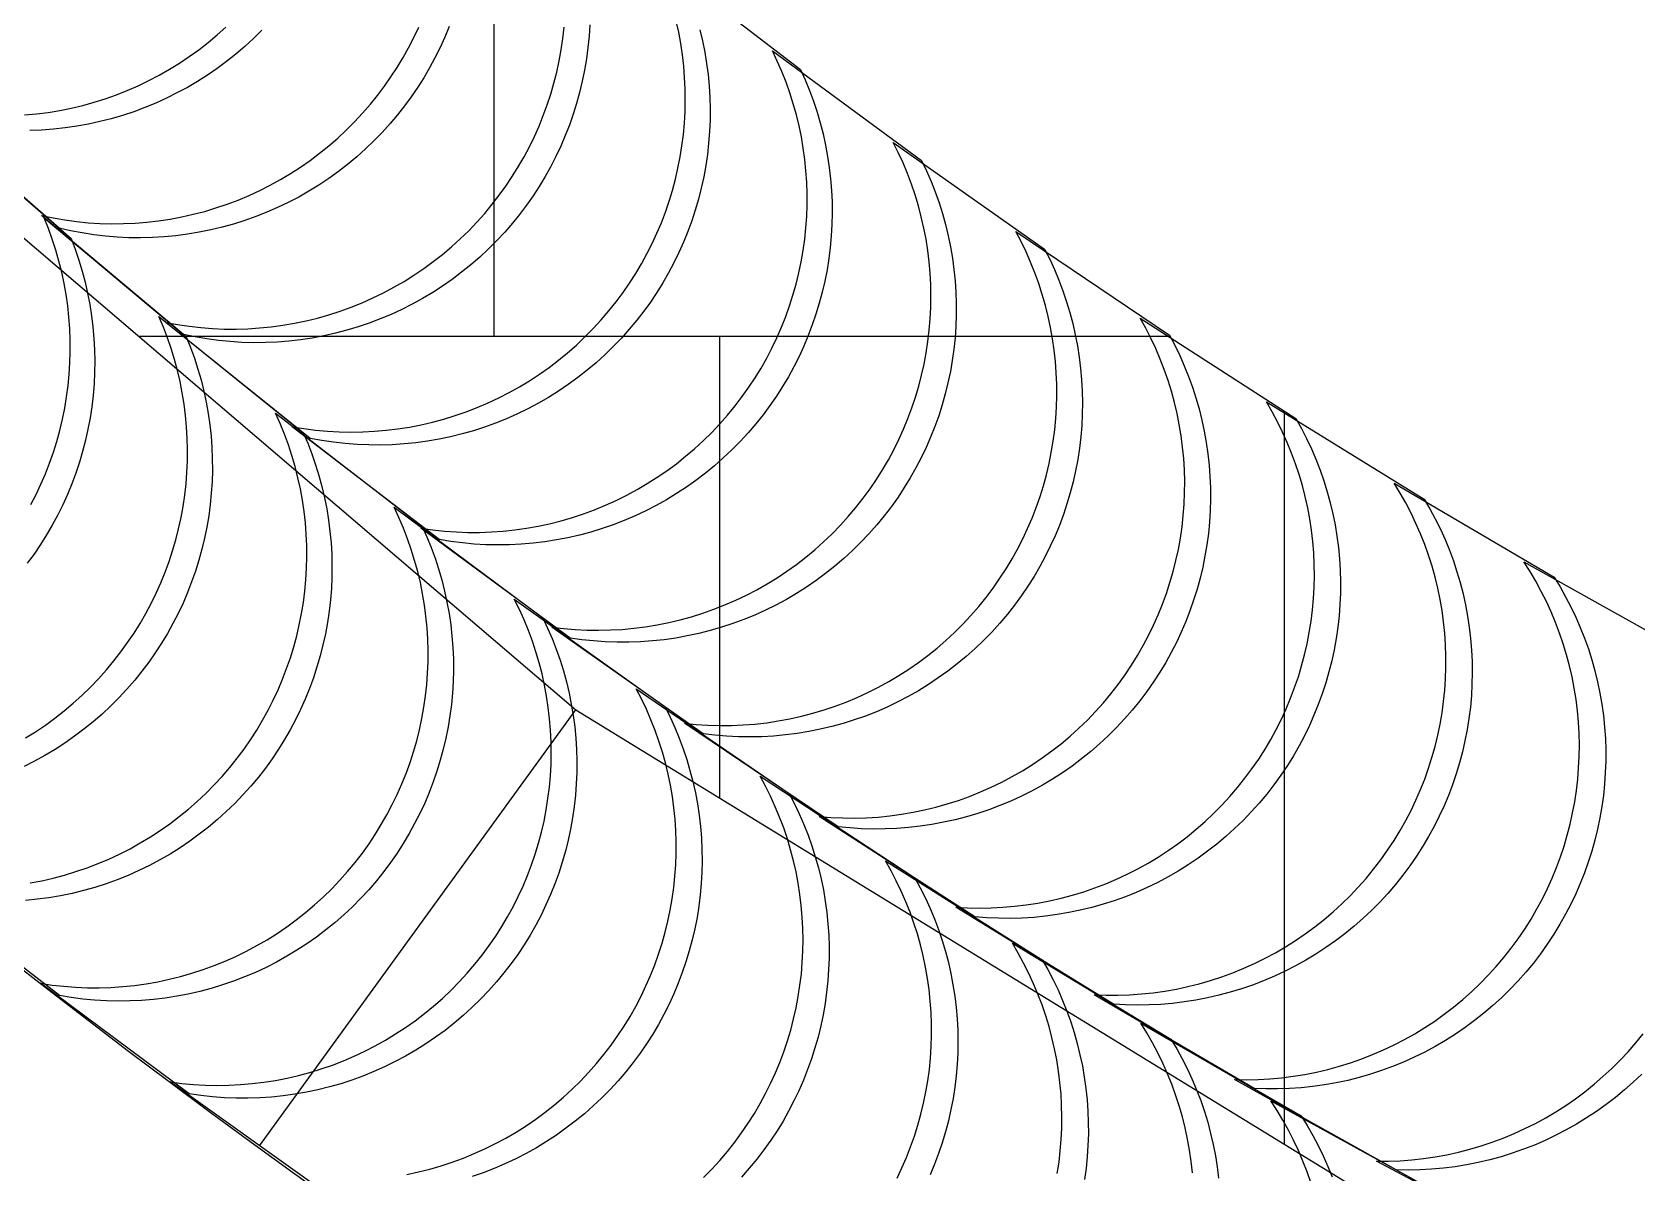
# Model space of a CAD drawing. Header units: metres. Extents: x -22.9 to 22.9, y -22.9 to 22.9.
# Drawn here: x -14.048 to -9.716, y -18.564 to -15.486 of the extents above; entities that cross this region are included whole.
import ezdxf

# ---------------------------------------------------------------- set-up
doc = ezdxf.new("R2010")
doc.units = ezdxf.units.M
for name, color, linetype in [('OBSERVED_CIRCULAR_SCAN', 3, 'Continuous'), ('SCAN_FOOTPRINTS', 5, 'Continuous'), ('TANK_BOUNDARY', 7, 'Continuous')]:
    doc.layers.add(name, color=color, linetype=linetype)

msp = doc.modelspace()

# ---------------------------------------------------------------- linework, layer by layer
at = {"layer": 'OBSERVED_CIRCULAR_SCAN'}
for p, q in [((-12.8016, -14.9159), (-12.8016, -16.3068)), ((-15.1335, -15.1335), (-12.5798, -17.3146)), ((-10.9761, -16.3068), (-13.7597, -16.3068)), ((-12.192, -16.3068), (-12.192, -17.5522)), ((-10.668, -16.5076), (-10.668, -18.4861)), ((-13.4341, -18.4905), (-12.5798, -17.3146)), ((-12.5798, -17.3146), (-9.7163, -19.0693))]:
    msp.add_line(p, q, dxfattribs=at)
at = {"layer": 'SCAN_FOOTPRINTS'}
for points in [[(-12.37, -15.2817), (-11.9736, -15.5865), (-11.9736, -15.5865), (-11.961, -15.6146), (-11.9494, -15.6431), (-11.9387, -15.6719), (-11.929, -15.7012), (-11.9203, -15.7307), (-11.9127, -15.7605), (-11.906, -15.7906), (-11.9004, -15.8209), (-11.8959, -15.8513), (-11.8923, -15.8819), (-11.8899, -15.9126), (-11.8885, -15.9434), (-11.8881, -15.9742), (-11.8888, -16.005), (-11.8905, -16.0357), (-11.8933, -16.0664), (-11.8972, -16.0969), (-11.902, -16.1273), (-11.908, -16.1575), (-11.9149, -16.1875), (-11.9229, -16.2173), (-11.9319, -16.2467), (-11.9419, -16.2759), (-11.9528, -16.3046), (-11.9648, -16.333), (-11.9777, -16.361), (-11.9916, -16.3885), (-12.0064, -16.4155), (-12.0221, -16.4419), (-12.0387, -16.4679), (-12.0562, -16.4932), (-12.0745, -16.5179), (-12.0944, -16.5428), (-12.115, -16.5669), (-12.1366, -16.5903), (-12.1589, -16.613), (-12.182, -16.6348), (-12.2059, -16.6558), (-12.2305, -16.6759), (-12.2558, -16.6951), (-12.2817, -16.7135), (-12.3083, -16.7309), (-12.3355, -16.7474), (-12.3633, -16.7629), (-12.3915, -16.7774), (-12.4203, -16.7909), (-12.4496, -16.8033), (-12.4792, -16.8148), (-12.5093, -16.8252), (-12.5396, -16.8345), (-12.5703, -16.8427), (-12.6013, -16.8499), (-12.6325, -16.8559), (-12.6639, -16.8608), (-12.6955, -16.8647), (-12.7272, -16.8674), (-12.7589, -16.869), (-12.7907, -16.8694), (-12.8225, -16.8688), (-12.8542, -16.867), (-12.8859, -16.8641), (-12.9174, -16.8601), (-12.9488, -16.855), (-13.3452, -16.5503), (-13.3452, -16.5503), (-13.3138, -16.5554), (-13.2823, -16.5594), (-13.2506, -16.5623), (-13.2189, -16.5641), (-13.1871, -16.5647), (-13.1553, -16.5642), (-13.1236, -16.5627), (-13.0919, -16.5599), (-13.0603, -16.5561), (-13.0289, -16.5512), (-12.9977, -16.5451), (-12.9668, -16.538), (-12.9361, -16.5298), (-12.9057, -16.5204), (-12.8756, -16.5101), (-12.846, -16.4986), (-12.8167, -16.4862), (-12.788, -16.4727), (-12.7597, -16.4581), (-12.7319, -16.4426), (-12.7047, -16.4262), (-12.6781, -16.4088), (-12.6522, -16.3904), (-12.6269, -16.3712), (-12.6023, -16.351), (-12.5784, -16.3301), (-12.5553, -16.3082), (-12.533, -16.2856), (-12.5114, -16.2622), (-12.4908, -16.2381), (-12.471, -16.2132), (-12.4526, -16.1885), (-12.4351, -16.1632), (-12.4185, -16.1372), (-12.4028, -16.1107), (-12.388, -16.0837), (-12.3741, -16.0562), (-12.3612, -16.0283), (-12.3492, -15.9999), (-12.3383, -15.9711), (-12.3283, -15.942), (-12.3193, -15.9126), (-12.3113, -15.8828), (-12.3044, -15.8528), (-12.2985, -15.8226), (-12.2936, -15.7922), (-12.2897, -15.7617), (-12.2869, -15.731), (-12.2852, -15.7002), (-12.2845, -15.6695), (-12.2849, -15.6387), (-12.2863, -15.6079), (-12.2888, -15.5772), (-12.2923, -15.5466), (-12.2968, -15.5162), (-12.3024, -15.4859), (-12.3091, -15.4558)], [(-12.922, -15.4709), (-12.9338, -15.4993), (-12.9466, -15.5273), (-12.9603, -15.5549), (-12.9749, -15.582), (-12.9905, -15.6086), (-13.0069, -15.6346), (-13.0243, -15.66), (-13.0425, -15.6849), (-13.0615, -15.7091), (-13.0813, -15.7326), (-13.1027, -15.7562), (-13.1248, -15.779), (-13.1477, -15.801), (-13.1714, -15.8222), (-13.1959, -15.8425), (-13.221, -15.862), (-13.2468, -15.8805), (-13.2733, -15.8982), (-13.3003, -15.9149), (-13.3279, -15.9306), (-13.3561, -15.9453), (-13.3848, -15.9591), (-13.4139, -15.9718), (-13.4435, -15.9835), (-13.4734, -15.9941), (-13.5037, -16.0036), (-13.5344, -16.0121), (-13.5653, -16.0195), (-13.5964, -16.0258), (-13.6278, -16.031), (-13.6593, -16.0351), (-13.691, -16.0381), (-13.7227, -16.0399), (-13.7545, -16.0407), (-13.7863, -16.0403), (-13.818, -16.0388), (-13.8497, -16.0361), (-13.8812, -16.0324), (-13.9127, -16.0275), (-13.9439, -16.0216), (-13.9749, -16.0145), (-14.3515, -15.6856)], [(-14.0676, -15.7092), (-14.036, -15.7063), (-14.0044, -15.7022), (-13.9731, -15.697), (-13.9419, -15.6907), (-13.911, -15.6833), (-13.8804, -15.6748), (-13.8501, -15.6652), (-13.8201, -15.6546), (-13.7905, -15.6429), (-13.7614, -15.6302), (-13.7327, -15.6165), (-13.7046, -15.6017), (-13.677, -15.586), (-13.6499, -15.5693), (-13.6235, -15.5517), (-13.5976, -15.5331), (-13.5725, -15.5137), (-13.5481, -15.4933), (-13.5244, -15.4722)], [(-13.4276, -15.4802), (-13.4502, -15.5025), (-13.4736, -15.5241), (-13.4978, -15.5448), (-13.5226, -15.5646), (-13.5481, -15.5835), (-13.5743, -15.6015), (-13.6011, -15.6186), (-13.6285, -15.6347), (-13.6565, -15.6499), (-13.6849, -15.664), (-13.7139, -15.6772), (-13.7433, -15.6893), (-13.7731, -15.7003), (-13.8032, -15.7103), (-13.8338, -15.7193), (-13.8646, -15.7271), (-13.8956, -15.7339), (-13.9269, -15.7395), (-13.9584, -15.7441), (-13.99, -15.7475), (-14.0217, -15.7498), (-14.0534, -15.751)], [(-12.5423, -15.4658), (-12.5443, -15.4966), (-12.5473, -15.5272), (-12.5514, -15.5577), (-12.5565, -15.5881), (-12.5626, -15.6183), (-12.5698, -15.6482), (-12.578, -15.6779), (-12.5872, -15.7073), (-12.5974, -15.7363), (-12.6086, -15.765), (-12.6207, -15.7933), (-12.6339, -15.8212), (-12.6479, -15.8486), (-12.6629, -15.8754), (-12.6788, -15.9018), (-12.6956, -15.9276), (-12.7133, -15.9528), (-12.7319, -15.9774), (-12.7512, -16.0014), (-12.772, -16.0254), (-12.7937, -16.0486), (-12.8162, -16.0711), (-12.8394, -16.0928), (-12.8634, -16.1136), (-12.8882, -16.1336), (-12.9136, -16.1527), (-12.9397, -16.1709), (-12.9664, -16.1881), (-12.9936, -16.2044), (-13.0215, -16.2197), (-13.0499, -16.2341), (-13.0787, -16.2474), (-13.108, -16.2597), (-13.1378, -16.2709), (-13.1679, -16.2811), (-13.1983, -16.2902), (-13.2291, -16.2983), (-13.2601, -16.3052), (-13.2913, -16.3111), (-13.3228, -16.3158), (-13.3543, -16.3194), (-13.386, -16.322), (-13.4178, -16.3233), (-13.4496, -16.3236), (-13.4814, -16.3228), (-13.5131, -16.3208), (-13.5447, -16.3177), (-13.5762, -16.3135), (-13.6076, -16.3082), (-13.6387, -16.3017), (-14.0221, -15.9808), (-14.0221, -15.9808), (-13.9909, -15.9872), (-13.9596, -15.9925), (-13.9281, -15.9967), (-13.8965, -15.9998), (-13.8647, -16.0018), (-13.833, -16.0027), (-13.8012, -16.0024), (-13.7694, -16.001), (-13.7377, -15.9985), (-13.7062, -15.9949), (-13.6747, -15.9901), (-13.6435, -15.9843), (-13.6125, -15.9773), (-13.5817, -15.9693), (-13.5513, -15.9602), (-13.5212, -15.95), (-13.4914, -15.9387), (-13.4621, -15.9264), (-13.4333, -15.9131), (-13.4049, -15.8988), (-13.377, -15.8835), (-13.3497, -15.8672), (-13.323, -15.8499), (-13.297, -15.8317), (-13.2716, -15.8126), (-13.2468, -15.7927), (-13.2228, -15.7718), (-13.1996, -15.7502), (-13.1771, -15.7277), (-13.1554, -15.7044), (-13.1346, -15.6804), (-13.1152, -15.6565), (-13.0967, -15.6319), (-13.079, -15.6067), (-13.0622, -15.5809), (-13.0463, -15.5545), (-13.0313, -15.5276), (-13.0173, -15.5002), (-13.0041, -15.4724)], [(-12.245, -15.4793), (-12.238, -15.5093), (-12.232, -15.5395), (-12.227, -15.5699), (-12.2231, -15.6004), (-12.2202, -15.6311), (-12.2183, -15.6618), (-12.2176, -15.6926), (-12.2178, -15.7234), (-12.2192, -15.7542), (-12.2216, -15.7849), (-12.225, -15.8155), (-12.2295, -15.8459), (-12.235, -15.8762), (-12.2415, -15.9063), (-12.2491, -15.9362), (-12.2577, -15.9657), (-12.2673, -15.995), (-12.2779, -16.0239), (-12.2894, -16.0524), (-12.302, -16.0806), (-12.3155, -16.1082), (-12.3299, -16.1354), (-12.3453, -16.1621), (-12.3615, -16.1883), (-12.3787, -16.2139), (-12.3967, -16.2388), (-12.4156, -16.2632), (-12.4359, -16.2876), (-12.4571, -16.3113), (-12.4791, -16.3343), (-12.5019, -16.3564), (-12.5254, -16.3777), (-12.5497, -16.3982), (-12.5747, -16.4178), (-12.6004, -16.4366), (-12.6268, -16.4544), (-12.6537, -16.4712), (-12.6812, -16.4871), (-12.7093, -16.502), (-12.7379, -16.516), (-12.7669, -16.5289), (-12.7964, -16.5407), (-12.8263, -16.5515), (-12.8566, -16.5613), (-12.8872, -16.57), (-12.918, -16.5776), (-12.9491, -16.5841), (-12.9805, -16.5894), (-13.012, -16.5937), (-13.0436, -16.5969), (-13.0753, -16.599), (-13.1071, -16.5999), (-13.1389, -16.5997), (-13.1706, -16.5984), (-13.2023, -16.5959), (-13.2339, -16.5924), (-13.2653, -16.5877), (-13.2966, -16.582), (-13.6866, -16.2691), (-13.6866, -16.2691), (-13.6553, -16.2748), (-13.6239, -16.2795), (-13.5923, -16.283), (-13.5606, -16.2855), (-13.5288, -16.2868), (-13.4971, -16.287), (-13.4653, -16.2861), (-13.4336, -16.284), (-13.4019, -16.2808), (-13.3704, -16.2765), (-13.3391, -16.2711), (-13.308, -16.2646), (-13.2771, -16.2571), (-13.2466, -16.2484), (-13.2163, -16.2386), (-13.1864, -16.2278), (-13.1569, -16.2159), (-13.1279, -16.203), (-13.0993, -16.1891), (-13.0712, -16.1742), (-13.0437, -16.1583), (-13.0168, -16.1415), (-12.9904, -16.1237), (-12.9647, -16.1049), (-12.9397, -16.0853), (-12.9154, -16.0648), (-12.8919, -16.0435), (-12.8691, -16.0214), (-12.8471, -15.9984), (-12.8259, -15.9747), (-12.8056, -15.9503), (-12.7867, -15.9259), (-12.7687, -15.901), (-12.7515, -15.8754), (-12.7353, -15.8492), (-12.7199, -15.8225), (-12.7055, -15.7953), (-12.692, -15.7677), (-12.6794, -15.7395), (-12.6679, -15.711), (-12.6573, -15.6821), (-12.6477, -15.6528), (-12.6391, -15.6233), (-12.6315, -15.5934), (-12.625, -15.5633), (-12.6194, -15.533), (-12.615, -15.5026), (-12.6115, -15.472)], [(-14.3195, -15.7148), (-13.9422, -16.0429), (-13.9422, -16.0429), (-13.9313, -16.0717), (-13.9214, -16.1009), (-13.9125, -16.1303), (-13.9046, -16.1601), (-13.8977, -16.1901), (-13.8919, -16.2203), (-13.8871, -16.2508), (-13.8833, -16.2813), (-13.8806, -16.312), (-13.8789, -16.3427), (-13.8783, -16.3735), (-13.8788, -16.4043), (-13.8803, -16.4351), (-13.8828, -16.4658), (-13.8864, -16.4963), (-13.891, -16.5268), (-13.8967, -16.557), (-13.9034, -16.5871), (-13.9111, -16.6169), (-13.9199, -16.6464), (-13.9296, -16.6756), (-13.9404, -16.7045), (-13.9521, -16.733), (-13.9648, -16.761), (-13.9785, -16.7886), (-13.993, -16.8158), (-14.0085, -16.8424), (-14.0249, -16.8684), (-14.0422, -16.8939), (-14.0604, -16.9188)], [(-14.0509, -16.7607), (-14.0368, -16.7333), (-14.0237, -16.7055), (-14.0116, -16.6772), (-14.0004, -16.6485), (-13.9902, -16.6194), (-13.981, -16.59), (-13.9728, -16.5603), (-13.9657, -16.5304), (-13.9596, -16.5002), (-13.9545, -16.4698), (-13.9504, -16.4393), (-13.9474, -16.4087), (-13.9455, -16.3779), (-13.9445, -16.3472), (-13.9447, -16.3164), (-13.9459, -16.2856), (-13.9482, -16.2549), (-13.9515, -16.2243), (-13.9558, -16.1938), (-13.9612, -16.1635), (-13.9676, -16.1334), (-13.9751, -16.1035), (-13.9836, -16.0739), (-13.993, -16.0446), (-14.0035, -16.0156), (-14.015, -15.987), (-13.6314, -16.3078), (-13.6314, -16.3078), (-13.62, -16.3364), (-13.6095, -16.3654), (-13.6, -16.3947), (-13.5915, -16.4243), (-13.5841, -16.4541), (-13.5777, -16.4843), (-13.5723, -16.5146), (-13.5679, -16.5451), (-13.5646, -16.5757), (-13.5624, -16.6064), (-13.5612, -16.6372), (-13.561, -16.6679), (-13.5619, -16.6987), (-13.5639, -16.7295), (-13.5669, -16.7601), (-13.5709, -16.7906), (-13.576, -16.821), (-13.5822, -16.8512), (-13.5893, -16.8811), (-13.5975, -16.9108), (-13.6067, -16.9402), (-13.6169, -16.9693), (-13.628, -16.998), (-13.6402, -17.0262), (-13.6533, -17.0541), (-13.6674, -17.0815), (-13.6824, -17.1084), (-13.6983, -17.1348), (-13.715, -17.1606), (-13.7327, -17.1858), (-13.7512, -17.2104), (-13.7706, -17.2344), (-13.7914, -17.2584), (-13.8131, -17.2816), (-13.8355, -17.3041), (-13.8588, -17.3258), (-13.8828, -17.3467), (-13.9075, -17.3667), (-13.9329, -17.3858), (-13.9589, -17.4039), (-13.9856, -17.4212), (-14.0129, -17.4375), (-14.0408, -17.4529), (-14.0691, -17.4672)], [(-14.0649, -17.3902), (-14.038, -17.3734), (-14.0116, -17.3556), (-13.9859, -17.3369), (-13.9609, -17.3173), (-13.9365, -17.2968), (-13.9129, -17.2755), (-13.8901, -17.2534), (-13.8681, -17.2305), (-13.8469, -17.2068), (-13.8265, -17.1824), (-13.8077, -17.1581), (-13.7896, -17.1331), (-13.7724, -17.1076), (-13.7561, -17.0814), (-13.7407, -17.0548), (-13.7263, -17.0276), (-13.7128, -16.9999), (-13.7002, -16.9718), (-13.6886, -16.9433), (-13.6779, -16.9144), (-13.6683, -16.8852), (-13.6597, -16.8556), (-13.6521, -16.8258), (-13.6455, -16.7957), (-13.64, -16.7654), (-13.6354, -16.7349), (-13.632, -16.7043), (-13.6296, -16.6736), (-13.6282, -16.6429), (-13.6279, -16.6121), (-13.6286, -16.5813), (-13.6304, -16.5505), (-13.6333, -16.5199), (-13.6372, -16.4893), (-13.6421, -16.4589), (-13.6481, -16.4287), (-13.6551, -16.3988), (-13.6631, -16.369), (-13.6721, -16.3396), (-13.6822, -16.3105), (-13.6932, -16.2817), (-13.7052, -16.2534), (-13.3156, -16.5667), (-13.3156, -16.5667), (-13.3036, -16.5951), (-13.2925, -16.6238), (-13.2825, -16.6529), (-13.2735, -16.6824), (-13.2654, -16.7121), (-13.2584, -16.7421), (-13.2525, -16.7723), (-13.2475, -16.8027), (-13.2436, -16.8332), (-13.2408, -16.8639), (-13.239, -16.8946), (-13.2383, -16.9254), (-13.2386, -16.9562), (-13.2399, -16.987), (-13.2424, -17.0177), (-13.2458, -17.0483), (-13.2503, -17.0787), (-13.2559, -17.109), (-13.2625, -17.1391), (-13.2701, -17.1689), (-13.2787, -17.1985), (-13.2883, -17.2278), (-13.2989, -17.2567), (-13.3105, -17.2852), (-13.3231, -17.3133), (-13.3367, -17.3409), (-13.3511, -17.3681), (-13.3665, -17.3948), (-13.3828, -17.4209), (-13.4, -17.4465), (-13.418, -17.4714), (-13.4369, -17.4958), (-13.4573, -17.5202), (-13.4785, -17.5439), (-13.5005, -17.5668), (-13.5233, -17.5889), (-13.5469, -17.6102), (-13.5712, -17.6307), (-13.5963, -17.6502), (-13.622, -17.6689), (-13.6483, -17.6867), (-13.6753, -17.7035), (-13.7028, -17.7194), (-13.7309, -17.7343), (-13.7595, -17.7482), (-13.7886, -17.761), (-13.8181, -17.7729), (-13.848, -17.7836), (-13.8783, -17.7934), (-13.9088, -17.802), (-13.9397, -17.8096), (-13.9708, -17.816), (-14.0022, -17.8214), (-14.0337, -17.8256), (-14.0653, -17.8288)], [(-14.0528, -17.7813), (-14.0215, -17.7754), (-13.9905, -17.7683), (-13.9598, -17.7601), (-13.9294, -17.7509), (-13.8993, -17.7406), (-13.8696, -17.7293), (-13.8404, -17.7169), (-13.8116, -17.7035), (-13.7832, -17.689), (-13.7554, -17.6736), (-13.7282, -17.6572), (-13.7016, -17.6399), (-13.6756, -17.6216), (-13.6502, -17.6024), (-13.6256, -17.5823), (-13.6016, -17.5614), (-13.5785, -17.5397), (-13.5561, -17.5171), (-13.5345, -17.4938), (-13.5137, -17.4697), (-13.4938, -17.4449), (-13.4754, -17.4202), (-13.4579, -17.3949), (-13.4412, -17.369), (-13.4254, -17.3426), (-13.4105, -17.3156), (-13.3966, -17.2882), (-13.3836, -17.2603), (-13.3716, -17.2319), (-13.3605, -17.2032), (-13.3504, -17.1741), (-13.3414, -17.1447), (-13.3333, -17.1149), (-13.3263, -17.085), (-13.3203, -17.0547), (-13.3153, -17.0244), (-13.3114, -16.9938), (-13.3085, -16.9632), (-13.3067, -16.9324), (-13.3059, -16.9016), (-13.3062, -16.8708), (-13.3075, -16.8401), (-13.3099, -16.8094), (-13.3134, -16.7788), (-13.3178, -16.7483), (-13.3233, -16.718), (-13.3299, -16.6879), (-13.3375, -16.6581), (-13.3461, -16.6285), (-13.3557, -16.5993), (-13.3663, -16.5703), (-13.3778, -16.5418), (-13.3904, -16.5137), (-12.9948, -16.8195), (-12.9948, -16.8195), (-12.9823, -16.8476), (-12.9707, -16.8762), (-12.9601, -16.9051), (-12.9505, -16.9343), (-12.9419, -16.9639), (-12.9343, -16.9937), (-12.9278, -17.0238), (-12.9223, -17.0541), (-12.9178, -17.0846), (-12.9143, -17.1152), (-12.912, -17.1459), (-12.9106, -17.1767), (-12.9103, -17.2074), (-12.9111, -17.2382), (-12.9129, -17.269), (-12.9158, -17.2996), (-12.9197, -17.3302), (-12.9247, -17.3606), (-12.9307, -17.3908), (-12.9377, -17.4207), (-12.9458, -17.4505), (-12.9549, -17.4799), (-12.9649, -17.509), (-12.976, -17.5377), (-12.988, -17.5661), (-13.001, -17.594), (-13.015, -17.6214), (-13.0298, -17.6484), (-13.0456, -17.6748), (-13.0623, -17.7007), (-13.0799, -17.726), (-13.0983, -17.7507), (-13.1182, -17.7755), (-13.1389, -17.7996), (-13.1605, -17.8229), (-13.1829, -17.8455), (-13.2061, -17.8672), (-13.23, -17.8882), (-13.2546, -17.9082), (-13.28, -17.9274), (-13.306, -17.9457), (-13.3326, -17.963), (-13.3599, -17.9794), (-13.3877, -17.9948), (-13.416, -18.0093), (-13.4448, -18.0227), (-13.4741, -18.0351), (-13.5038, -18.0464), (-13.5338, -18.0567), (-13.5642, -18.066), (-13.595, -18.0741), (-13.626, -18.0812), (-13.6572, -18.0871), (-13.6886, -18.092), (-13.7202, -18.0957), (-13.7518, -18.0983), (-13.7836, -18.0999), (-13.8154, -18.1002), (-13.8471, -18.0995), (-13.8789, -18.0976), (-13.9105, -18.0947), (-13.942, -18.0906), (-13.9734, -18.0853), (-14.369, -17.7795)], [(-9.7032, -18.297), (-9.7262, -18.3189), (-9.75, -18.34), (-9.7745, -18.3602), (-9.7997, -18.3796), (-9.8256, -18.3981), (-9.8521, -18.4156), (-9.8792, -18.4322), (-9.9069, -18.4478), (-9.9351, -18.4624), (-9.9638, -18.476), (-9.993, -18.4886), (-10.0226, -18.5002), (-10.0526, -18.5107), (-10.083, -18.5202), (-10.1136, -18.5285), (-10.1446, -18.5358), (-10.1758, -18.542), (-10.2071, -18.5471), (-10.2387, -18.551), (-10.2703, -18.5539), (-10.3021, -18.5556), (-10.3339, -18.5562), (-10.3656, -18.5557), (-10.8021, -18.3117), (-10.8021, -18.3117), (-10.7703, -18.3123), (-10.7385, -18.3116), (-10.7068, -18.3099), (-10.6751, -18.3071), (-10.6436, -18.3031), (-10.6122, -18.298), (-10.581, -18.2918), (-10.5501, -18.2846), (-10.5194, -18.2762), (-10.4891, -18.2668), (-10.4591, -18.2562), (-10.4295, -18.2447), (-10.4003, -18.2321), (-10.3716, -18.2185), (-10.3433, -18.2038), (-10.3157, -18.1882), (-10.2885, -18.1716), (-10.262, -18.1541), (-10.2361, -18.1356), (-10.2109, -18.1163), (-10.1864, -18.096), (-10.1626, -18.0749), (-10.1396, -18.053), (-10.1174, -18.0303), (-10.096, -18.0068), (-10.0754, -17.9826), (-10.0557, -17.9576), (-10.0369, -17.932), (-10.019, -17.9058), (-10.002, -17.8789), (-9.986, -17.8514), (-9.9715, -17.8243), (-9.9578, -17.7967), (-9.9452, -17.7686), (-9.9335, -17.7401), (-9.9227, -17.7112), (-9.913, -17.682), (-9.9043, -17.6525), (-9.8966, -17.6227), (-9.8899, -17.5926), (-9.8842, -17.5624), (-9.8796, -17.5319), (-9.876, -17.5013), (-9.8735, -17.4706), (-9.872, -17.4399), (-9.8716, -17.4091), (-9.8723, -17.3783), (-9.8739, -17.3476), (-9.8767, -17.3169), (-9.8805, -17.2863), (-9.8853, -17.2559), (-9.8912, -17.2257), (-9.8981, -17.1957), (-9.906, -17.1659), (-9.9149, -17.1365), (-9.9249, -17.1073), (-9.9358, -17.0785), (-9.9477, -17.0501), (-9.9606, -17.0221), (-9.9744, -16.9946), (-9.9891, -16.9676), (-10.0048, -16.9411), (-10.0214, -16.9151), (-9.5849, -17.1591)], [(-13.2683, -18.6088), (-13.6753, -18.3185), (-13.6753, -18.3185), (-13.6438, -18.3225), (-13.6121, -18.3253), (-13.5804, -18.3271), (-13.5486, -18.3278), (-13.5168, -18.3273), (-13.4851, -18.3257), (-13.4534, -18.3229), (-13.4218, -18.3191), (-13.3904, -18.3141), (-13.3592, -18.3081), (-13.3283, -18.3009), (-13.2976, -18.2927), (-13.2672, -18.2834), (-13.2371, -18.273), (-13.2075, -18.2615), (-13.1782, -18.249), (-13.1495, -18.2355), (-13.1212, -18.221), (-13.0934, -18.2055), (-13.0663, -18.189), (-13.0397, -18.1716), (-13.0137, -18.1533), (-12.9884, -18.134), (-12.9639, -18.1139), (-12.94, -18.0929), (-12.9169, -18.071), (-12.8946, -18.0484), (-12.873, -18.025), (-12.8524, -18.0009), (-12.8326, -17.976), (-12.8137, -17.9504), (-12.7962, -17.9251), (-12.7796, -17.8991), (-12.764, -17.8726), (-12.7492, -17.8456), (-12.7354, -17.8181), (-12.7225, -17.7901), (-12.7106, -17.7617), (-12.6996, -17.7329), (-12.6897, -17.7038), (-12.6808, -17.6743), (-12.6728, -17.6446), (-12.6659, -17.6146), (-12.66, -17.5843), (-12.6552, -17.5539), (-12.6514, -17.5234), (-12.6487, -17.4927), (-12.647, -17.4619), (-12.6463, -17.4312), (-12.6467, -17.4004), (-12.6482, -17.3696), (-12.6507, -17.3389), (-12.6543, -17.3083), (-12.6589, -17.2779), (-12.6645, -17.2476), (-12.6712, -17.2176), (-12.6789, -17.1877), (-12.6876, -17.1582), (-12.6974, -17.129), (-12.7081, -17.1001), (-12.7198, -17.0716), (-12.7324, -17.0436), (-12.7461, -17.016), (-12.339, -17.3063), (-12.339, -17.3063), (-12.3254, -17.334), (-12.3127, -17.362), (-12.301, -17.3905), (-12.2903, -17.4194), (-12.2806, -17.4486), (-12.2719, -17.4781), (-12.2642, -17.5079), (-12.2575, -17.538), (-12.2519, -17.5683), (-12.2472, -17.5987), (-12.2437, -17.6293), (-12.2412, -17.66), (-12.2397, -17.6908), (-12.2393, -17.7215), (-12.2399, -17.7523), (-12.2416, -17.7831), (-12.2444, -17.8137), (-12.2482, -17.8443), (-12.253, -17.8747), (-12.2589, -17.9049), (-12.2658, -17.9349), (-12.2737, -17.9647), (-12.2827, -17.9942), (-12.2926, -18.0233), (-12.3035, -18.0521), (-12.3155, -18.0805), (-12.3283, -18.1085), (-12.3422, -18.136), (-12.3569, -18.163), (-12.3726, -18.1895), (-12.3892, -18.2155), (-12.4066, -18.2408), (-12.4255, -18.2664), (-12.4453, -18.2912), (-12.466, -18.3154), (-12.4875, -18.3388), (-12.5098, -18.3614), (-12.533, -18.3832), (-12.5568, -18.4042), (-12.5814, -18.4244), (-12.6067, -18.4436), (-12.6326, -18.462), (-12.6592, -18.4794), (-12.6864, -18.4959), (-12.7142, -18.5114), (-12.7424, -18.5259), (-12.7712, -18.5394), (-12.8004, -18.5519), (-12.8301, -18.5634), (-12.8601, -18.5738)], [(-13.0361, -18.568), (-13.005, -18.5614), (-12.9742, -18.5536), (-12.9436, -18.5448), (-12.9134, -18.5349), (-12.8836, -18.5239), (-12.8542, -18.5119), (-12.8252, -18.4989), (-12.7967, -18.4848), (-12.7687, -18.4698), (-12.7412, -18.4537), (-12.7144, -18.4367), (-12.6881, -18.4188), (-12.6625, -18.3999), (-12.6376, -18.3802), (-12.6134, -18.3596), (-12.59, -18.3381), (-12.5673, -18.3159), (-12.5454, -18.2928), (-12.5243, -18.269), (-12.5041, -18.2445), (-12.4848, -18.2192), (-12.4664, -18.1933), (-12.4494, -18.1676), (-12.4334, -18.1414), (-12.4182, -18.1146), (-12.404, -18.0873), (-12.3907, -18.0595), (-12.3783, -18.0313), (-12.367, -18.0027), (-12.3566, -17.9737), (-12.3472, -17.9443), (-12.3388, -17.9147), (-12.3315, -17.8848), (-12.3251, -17.8547), (-12.3199, -17.8243), (-12.3156, -17.7938), (-12.3124, -17.7632), (-12.3102, -17.7325), (-12.3091, -17.7017), (-12.3091, -17.6709), (-12.3101, -17.6401), (-12.3121, -17.6094), (-12.3152, -17.5788), (-12.3194, -17.5483), (-12.3246, -17.5179), (-12.3308, -17.4878), (-12.3381, -17.4578), (-12.3463, -17.4282), (-12.3556, -17.3988), (-12.3659, -17.3698), (-12.3772, -17.3411), (-12.3894, -17.3129), (-12.4026, -17.2851), (-12.4168, -17.2577), (-12.0042, -17.5402), (-12.0042, -17.5402), (-11.9901, -17.5676), (-11.9769, -17.5954), (-11.9646, -17.6236), (-11.9534, -17.6523), (-11.9431, -17.6813), (-11.9338, -17.7107), (-11.9255, -17.7403), (-11.9183, -17.7703), (-11.912, -17.8004), (-11.9069, -17.8308), (-11.9027, -17.8613), (-11.8996, -17.8919), (-11.8975, -17.9227), (-11.8965, -17.9534), (-11.8966, -17.9842), (-11.8977, -18.015), (-11.8999, -18.0457), (-11.9031, -18.0763), (-11.9073, -18.1068), (-11.9126, -18.1372), (-11.9189, -18.1673), (-11.9263, -18.1972), (-11.9347, -18.2268), (-11.944, -18.2562), (-11.9544, -18.2852), (-11.9658, -18.3138), (-11.9781, -18.342), (-11.9914, -18.3698), (-12.0057, -18.3971), (-12.0208, -18.4239), (-12.0369, -18.4501), (-12.0539, -18.4758), (-12.0723, -18.5017), (-12.0916, -18.527), (-12.1118, -18.5515), (-12.1329, -18.5753)], [(-12.2353, -18.5767), (-12.2131, -18.554), (-12.1916, -18.5305), (-12.171, -18.5063), (-12.1513, -18.4813), (-12.1325, -18.4557), (-12.1145, -18.4295), (-12.0981, -18.4035), (-12.0825, -18.3769), (-12.0679, -18.3498), (-12.0542, -18.3222), (-12.0414, -18.2942), (-12.0296, -18.2658), (-12.0188, -18.2369), (-12.009, -18.2078), (-12.0001, -18.1783), (-11.9923, -18.1485), (-11.9856, -18.1184), (-11.9798, -18.0882), (-11.9751, -18.0577), (-11.9714, -18.0272), (-11.9688, -17.9965), (-11.9673, -17.9657), (-11.9667, -17.9349), (-11.9673, -17.9042), (-11.9689, -17.8734), (-11.9715, -17.8427), (-11.9752, -17.8122), (-11.98, -17.7817), (-11.9857, -17.7515), (-11.9925, -17.7215), (-12.0004, -17.6917), (-12.0092, -17.6622), (-12.019, -17.633), (-12.0299, -17.6042), (-12.0417, -17.5757), (-12.0545, -17.5477), (-12.0682, -17.5202), (-12.0829, -17.4931), (-11.665, -17.7676), (-11.665, -17.7676), (-11.6503, -17.7947), (-11.6366, -17.8223), (-11.6238, -17.8503), (-11.612, -17.8787), (-11.6012, -17.9075), (-11.5913, -17.9367), (-11.5825, -17.9662), (-11.5746, -17.996), (-11.5678, -18.026), (-11.5621, -18.0563), (-11.5573, -18.0867), (-11.5536, -18.1173), (-11.551, -18.1479), (-11.5494, -18.1787), (-11.5489, -18.2095), (-11.5494, -18.2403), (-11.5509, -18.271), (-11.5536, -18.3017), (-11.5572, -18.3323), (-11.5619, -18.3627), (-11.5677, -18.393), (-11.5745, -18.423), (-11.5823, -18.4528), (-11.5911, -18.4823), (-11.6009, -18.5115), (-11.6117, -18.5403), (-11.6235, -18.5687)], [(-11.7131, -18.5783), (-11.6999, -18.5505), (-11.6877, -18.5222), (-11.6764, -18.4935), (-11.6662, -18.4645), (-11.6569, -18.4351), (-11.6487, -18.4055), (-11.6414, -18.3755), (-11.6352, -18.3454), (-11.6301, -18.315), (-11.6259, -18.2845), (-11.6229, -18.2539), (-11.6208, -18.2231), (-11.6199, -18.1924), (-11.6199, -18.1616), (-11.6211, -18.1308), (-11.6233, -18.1001), (-11.6265, -18.0694), (-11.6308, -18.039), (-11.6361, -18.0086), (-11.6424, -17.9785), (-11.6498, -17.9486), (-11.6582, -17.919), (-11.6676, -17.8897), (-11.678, -17.8607), (-11.6894, -17.8321), (-11.7018, -17.8039), (-11.7151, -17.7761), (-11.7294, -17.7488), (-11.7446, -17.722), (-11.3215, -17.9885), (-11.3215, -17.9885), (-11.3063, -18.0153), (-11.292, -18.0425), (-11.2787, -18.0703), (-11.2663, -18.0985), (-11.255, -18.1271), (-11.2445, -18.1561), (-11.2351, -18.1854), (-11.2267, -18.215), (-11.2194, -18.2449), (-11.213, -18.2751), (-11.2077, -18.3054), (-11.2034, -18.3359), (-11.2002, -18.3665), (-11.198, -18.3972), (-11.1969, -18.428), (-11.1968, -18.4588), (-11.1978, -18.4896), (-11.1998, -18.5203), (-11.2029, -18.5509), (-11.207, -18.5815)], [(-11.2806, -18.5655), (-11.276, -18.5351), (-11.2725, -18.5045), (-11.27, -18.4738), (-11.2686, -18.443), (-11.2682, -18.4123), (-11.2689, -18.3815), (-11.2706, -18.3507), (-11.2734, -18.3201), (-11.2772, -18.2895), (-11.282, -18.2591), (-11.2879, -18.2289), (-11.2949, -18.1989), (-11.3028, -18.1691), (-11.3118, -18.1397), (-11.3218, -18.1105), (-11.3327, -18.0817), (-11.3447, -18.0534), (-11.3576, -18.0254), (-11.3714, -17.9979), (-11.3862, -17.9709), (-11.4019, -17.9444), (-10.9738, -18.2027), (-10.9738, -18.2027), (-10.9581, -18.2292), (-10.9433, -18.2562), (-10.9294, -18.2837), (-10.9165, -18.3116), (-10.9046, -18.34), (-10.8936, -18.3688), (-10.8837, -18.3979), (-10.8747, -18.4274), (-10.8667, -18.4571), (-10.8598, -18.4871), (-10.8539, -18.5174), (-10.849, -18.5478), (-10.8452, -18.5783)], [(-10.9159, -18.5639), (-10.9193, -18.5333), (-10.9237, -18.5028), (-10.9291, -18.4725), (-10.9356, -18.4424), (-10.9431, -18.4125), (-10.9516, -18.3829), (-10.9612, -18.3536), (-10.9717, -18.3247), (-10.9832, -18.2962), (-10.9957, -18.268), (-11.0091, -18.2403), (-11.0235, -18.2131), (-11.0388, -18.1863), (-11.055, -18.1602), (-10.622, -18.4102), (-10.622, -18.4102), (-10.6058, -18.4363), (-10.5905, -18.4631), (-10.5761, -18.4903), (-10.5627, -18.518), (-10.5502, -18.5462), (-10.5387, -18.5747)], [(-9.9774, -18.7673), (-10.4188, -18.5325), (-10.4188, -18.5325), (-10.387, -18.5324), (-10.3552, -18.5311), (-10.3235, -18.5287), (-10.2919, -18.5252), (-10.2605, -18.5206), (-10.2292, -18.5148), (-10.1982, -18.508), (-10.1674, -18.5001), (-10.1369, -18.4911), (-10.1068, -18.481), (-10.077, -18.4699), (-10.0476, -18.4577), (-10.0187, -18.4445), (-9.9903, -18.4303), (-9.9624, -18.4151), (-9.935, -18.3989), (-9.9083, -18.3817), (-9.8821, -18.3636), (-9.8566, -18.3447), (-9.8318, -18.3248), (-9.8078, -18.304), (-9.7844, -18.2824), (-9.7619, -18.2601), (-9.7401, -18.2369), (-9.7192, -18.213), (-9.6991, -18.1883)], [(-10.5964, -18.59), (-10.6065, -18.5609), (-10.6176, -18.5321), (-10.6297, -18.5038), (-10.6427, -18.4759), (-10.6566, -18.4485), (-10.6715, -18.4215), (-10.6873, -18.3951), (-10.7041, -18.3692), (-10.2663, -18.6108)]]:
    msp.add_lwpolyline(points, dxfattribs=at)
for points in [[(-11.6468, -15.8322), (-11.6336, -15.86), (-11.6213, -15.8883), (-11.6101, -15.9169), (-11.5998, -15.9459), (-11.5905, -15.9753), (-11.5822, -16.005), (-11.575, -16.0349), (-11.5687, -16.065), (-11.5635, -16.0954), (-11.5594, -16.1259), (-11.5563, -16.1565), (-11.5542, -16.1873), (-11.5532, -16.218), (-11.5532, -16.2488), (-11.5544, -16.2796), (-11.5565, -16.3103), (-11.5597, -16.3409), (-11.564, -16.3714), (-11.5692, -16.4018), (-11.5756, -16.4319), (-11.5829, -16.4618), (-11.5913, -16.4915), (-11.6007, -16.5208), (-11.611, -16.5498), (-11.6224, -16.5784), (-11.6347, -16.6066), (-11.648, -16.6344), (-11.6623, -16.6617), (-11.6774, -16.6885), (-11.6935, -16.7148), (-11.7105, -16.7405), (-11.7283, -16.7656), (-11.7476, -16.7908), (-11.7678, -16.8154), (-11.7888, -16.8392), (-11.8106, -16.8623), (-11.8333, -16.8846), (-11.8567, -16.9061), (-11.8809, -16.9267), (-11.9058, -16.9465), (-11.9314, -16.9654), (-11.9576, -16.9833), (-11.9844, -17.0004), (-12.0119, -17.0164), (-12.0398, -17.0315), (-12.0683, -17.0456), (-12.0973, -17.0587), (-12.1267, -17.0708), (-12.1565, -17.0818), (-12.1867, -17.0917), (-12.2172, -17.1006), (-12.2481, -17.1084), (-12.2791, -17.1151), (-12.3104, -17.1206), (-12.3419, -17.1251), (-12.3735, -17.1285), (-12.4052, -17.1308), (-12.437, -17.1319), (-12.4688, -17.1319), (-12.5005, -17.1308), (-12.5322, -17.1285), (-12.5638, -17.1252), (-12.5953, -17.1207), (-12.998, -16.8243), (-12.998, -16.8243), (-12.9665, -16.8288), (-12.9349, -16.8321), (-12.9032, -16.8344), (-12.8714, -16.8355), (-12.8396, -16.8355), (-12.8079, -16.8343), (-12.7762, -16.8321), (-12.7446, -16.8287), (-12.7131, -16.8242), (-12.6818, -16.8186), (-12.6507, -16.812), (-12.6199, -16.8042), (-12.5894, -16.7953), (-12.5592, -16.7854), (-12.5294, -16.7743), (-12.5, -16.7623), (-12.471, -16.7492), (-12.4425, -16.7351), (-12.4145, -16.72), (-12.3871, -16.704), (-12.3603, -16.6869), (-12.334, -16.669), (-12.3085, -16.6501), (-12.2836, -16.6303), (-12.2594, -16.6097), (-12.236, -16.5882), (-12.2133, -16.5659), (-12.1915, -16.5428), (-12.1704, -16.519), (-12.1503, -16.4944), (-12.131, -16.4692), (-12.1131, -16.4441), (-12.0962, -16.4183), (-12.0801, -16.3921), (-12.0649, -16.3653), (-12.0507, -16.338), (-12.0374, -16.3102), (-12.0251, -16.282), (-12.0137, -16.2534), (-12.0033, -16.2244), (-11.994, -16.195), (-11.9856, -16.1654), (-11.9782, -16.1355), (-11.9719, -16.1054), (-11.9666, -16.075), (-11.9624, -16.0445), (-11.9592, -16.0139), (-11.957, -15.9832), (-11.9559, -15.9524), (-11.9559, -15.9216), (-11.9569, -15.8909), (-11.9589, -15.8601), (-11.962, -15.8295), (-11.9662, -15.799), (-11.9714, -15.7686), (-11.9776, -15.7385), (-11.9849, -15.7085), (-11.9932, -15.6789), (-12.0024, -15.6495), (-12.0127, -15.6205), (-12.024, -15.5918), (-12.0362, -15.5636), (-12.0495, -15.5358), (-11.6468, -15.8322)], [(-11.3149, -16.0711), (-11.3011, -16.0986), (-11.2883, -16.1266), (-11.2764, -16.155), (-11.2655, -16.1838), (-11.2556, -16.213), (-11.2467, -16.2424), (-11.2389, -16.2722), (-11.232, -16.3022), (-11.2262, -16.3325), (-11.2214, -16.3629), (-11.2176, -16.3935), (-11.215, -16.4241), (-11.2133, -16.4549), (-11.2127, -16.4857), (-11.2132, -16.5165), (-11.2147, -16.5472), (-11.2173, -16.5779), (-11.2209, -16.6085), (-11.2255, -16.6389), (-11.2312, -16.6692), (-11.2379, -16.6992), (-11.2457, -16.729), (-11.2545, -16.7585), (-11.2642, -16.7877), (-11.275, -16.8166), (-11.2867, -16.8451), (-11.2995, -16.8731), (-11.3131, -16.9007), (-11.3277, -16.9278), (-11.3432, -16.9544), (-11.3597, -16.9805), (-11.377, -17.0059), (-11.3957, -17.0316), (-11.4154, -17.0566), (-11.4359, -17.0808), (-11.4573, -17.1044), (-11.4795, -17.1271), (-11.5025, -17.1491), (-11.5262, -17.1702), (-11.5507, -17.1905), (-11.5758, -17.2099), (-11.6017, -17.2284), (-11.6282, -17.246), (-11.6552, -17.2627), (-11.6829, -17.2783), (-11.7111, -17.293), (-11.7398, -17.3067), (-11.7689, -17.3193), (-11.7985, -17.331), (-11.8285, -17.3415), (-11.8588, -17.351), (-11.8895, -17.3595), (-11.9204, -17.3668), (-11.9516, -17.373), (-11.9829, -17.3782), (-12.0145, -17.3822), (-12.0461, -17.3851), (-12.0779, -17.3869), (-12.1096, -17.3876), (-12.1414, -17.3871), (-12.1732, -17.3856), (-12.2048, -17.3829), (-12.2364, -17.379), (-12.6451, -17.0911), (-12.6451, -17.0911), (-12.6136, -17.0949), (-12.5819, -17.0976), (-12.5502, -17.0992), (-12.5184, -17.0996), (-12.4866, -17.0989), (-12.4549, -17.0972), (-12.4232, -17.0942), (-12.3917, -17.0902), (-12.3603, -17.0851), (-12.3292, -17.0788), (-12.2982, -17.0715), (-12.2676, -17.0631), (-12.2372, -17.0536), (-12.2073, -17.043), (-12.1777, -17.0314), (-12.1485, -17.0187), (-12.1198, -17.005), (-12.0916, -16.9904), (-12.064, -16.9747), (-12.0369, -16.958), (-12.0104, -16.9405), (-11.9846, -16.922), (-11.9594, -16.9025), (-11.9349, -16.8823), (-11.9112, -16.8611), (-11.8882, -16.8392), (-11.866, -16.8164), (-11.8447, -16.7929), (-11.8241, -16.7686), (-11.8045, -16.7436), (-11.7857, -16.718), (-11.7684, -16.6925), (-11.752, -16.6664), (-11.7365, -16.6398), (-11.7219, -16.6127), (-11.7082, -16.5851), (-11.6955, -16.5571), (-11.6837, -16.5286), (-11.673, -16.4998), (-11.6632, -16.4706), (-11.6544, -16.4411), (-11.6467, -16.4113), (-11.64, -16.3812), (-11.6343, -16.3509), (-11.6296, -16.3205), (-11.626, -16.2899), (-11.6234, -16.2592), (-11.6219, -16.2285), (-11.6215, -16.1977), (-11.6221, -16.1669), (-11.6237, -16.1362), (-11.6264, -16.1055), (-11.6301, -16.0749), (-11.6349, -16.0445), (-11.6407, -16.0143), (-11.6476, -15.9842), (-11.6555, -15.9545), (-11.6644, -15.925), (-11.6743, -15.8958), (-11.6852, -15.867), (-11.697, -15.8386), (-11.7099, -15.8106), (-11.7236, -15.7831), (-11.3149, -16.0711)], [(-10.9781, -16.303), (-10.9638, -16.3302), (-10.9503, -16.3579), (-10.9379, -16.3861), (-10.9264, -16.4147), (-10.9159, -16.4436), (-10.9064, -16.4729), (-10.8979, -16.5025), (-10.8904, -16.5324), (-10.884, -16.5625), (-10.8786, -16.5928), (-10.8742, -16.6233), (-10.8708, -16.6539), (-10.8686, -16.6846), (-10.8673, -16.7154), (-10.8671, -16.7462), (-10.868, -16.7769), (-10.8699, -16.8077), (-10.8729, -16.8383), (-10.8769, -16.8688), (-10.882, -16.8992), (-10.8881, -16.9294), (-10.8952, -16.9594), (-10.9034, -16.9891), (-10.9126, -17.0185), (-10.9227, -17.0475), (-10.9339, -17.0762), (-10.946, -17.1045), (-10.9591, -17.1324), (-10.9731, -17.1598), (-10.9881, -17.1867), (-11.004, -17.2131), (-11.0207, -17.2389), (-11.0389, -17.265), (-11.0581, -17.2904), (-11.0781, -17.3151), (-11.099, -17.339), (-11.1207, -17.3622), (-11.1432, -17.3847), (-11.1665, -17.4063), (-11.1905, -17.4271), (-11.2153, -17.447), (-11.2408, -17.4661), (-11.2669, -17.4842), (-11.2936, -17.5014), (-11.3209, -17.5176), (-11.3488, -17.5329), (-11.3772, -17.5472), (-11.4061, -17.5604), (-11.4354, -17.5727), (-11.4652, -17.5839), (-11.4953, -17.594), (-11.5258, -17.6031), (-11.5565, -17.611), (-11.5876, -17.6179), (-11.6188, -17.6237), (-11.6503, -17.6284), (-11.6818, -17.632), (-11.7135, -17.6344), (-11.7453, -17.6357), (-11.7771, -17.636), (-11.8089, -17.635), (-11.8406, -17.633), (-11.8722, -17.6298), (-12.2869, -17.3504), (-12.2869, -17.3504), (-12.2552, -17.3536), (-12.2235, -17.3556), (-12.1917, -17.3565), (-12.1599, -17.3563), (-12.1282, -17.355), (-12.0965, -17.3526), (-12.0649, -17.349), (-12.0335, -17.3443), (-12.0022, -17.3385), (-11.9712, -17.3316), (-11.9404, -17.3236), (-11.9099, -17.3146), (-11.8798, -17.3045), (-11.8501, -17.2933), (-11.8207, -17.281), (-11.7918, -17.2678), (-11.7634, -17.2535), (-11.7356, -17.2382), (-11.7082, -17.222), (-11.6815, -17.2048), (-11.6554, -17.1867), (-11.63, -17.1676), (-11.6052, -17.1477), (-11.5811, -17.1269), (-11.5578, -17.1053), (-11.5353, -17.0828), (-11.5136, -17.0596), (-11.4927, -17.0356), (-11.4727, -17.011), (-11.4536, -16.9856), (-11.4354, -16.9595), (-11.4186, -16.9337), (-11.4027, -16.9073), (-11.3878, -16.8804), (-11.3737, -16.853), (-11.3606, -16.8251), (-11.3485, -16.7968), (-11.3374, -16.7681), (-11.3272, -16.739), (-11.318, -16.7097), (-11.3099, -16.68), (-11.3028, -16.65), (-11.2967, -16.6198), (-11.2916, -16.5894), (-11.2876, -16.5589), (-11.2846, -16.5283), (-11.2827, -16.4975), (-11.2818, -16.4668), (-11.282, -16.436), (-11.2832, -16.4052), (-11.2855, -16.3745), (-11.2888, -16.3439), (-11.2932, -16.3134), (-11.2986, -16.2831), (-11.3051, -16.253), (-11.3126, -16.2231), (-11.321, -16.1935), (-11.3306, -16.1642), (-11.3411, -16.1353), (-11.3525, -16.1067), (-11.365, -16.0785), (-11.3784, -16.0508), (-11.3928, -16.0236), (-10.9781, -16.303)], [(-10.6366, -16.5278), (-10.6217, -16.5548), (-10.6077, -16.5822), (-10.5946, -16.6101), (-10.5826, -16.6384), (-10.5715, -16.6672), (-10.5613, -16.6962), (-10.5522, -16.7257), (-10.5441, -16.7554), (-10.5371, -16.7853), (-10.531, -16.8155), (-10.526, -16.8459), (-10.522, -16.8764), (-10.5191, -16.9071), (-10.5172, -16.9378), (-10.5164, -16.9686), (-10.5166, -16.9994), (-10.5179, -17.0302), (-10.5203, -17.0609), (-10.5237, -17.0915), (-10.5281, -17.122), (-10.5336, -17.1523), (-10.5401, -17.1824), (-10.5476, -17.2122), (-10.5561, -17.2418), (-10.5657, -17.2711), (-10.5763, -17.3), (-10.5878, -17.3285), (-10.6003, -17.3567), (-10.6138, -17.3844), (-10.6281, -17.4116), (-10.6435, -17.4383), (-10.6597, -17.4645), (-10.6774, -17.4909), (-10.696, -17.5167), (-10.7155, -17.5418), (-10.7359, -17.5662), (-10.7571, -17.5898), (-10.7791, -17.6127), (-10.802, -17.6348), (-10.8256, -17.6561), (-10.8499, -17.6766), (-10.875, -17.6961), (-10.9007, -17.7148), (-10.9271, -17.7326), (-10.954, -17.7494), (-10.9816, -17.7652), (-11.0097, -17.7801), (-11.0383, -17.7939), (-11.0674, -17.8068), (-11.0969, -17.8186), (-11.1268, -17.8293), (-11.1571, -17.839), (-11.1877, -17.8476), (-11.2185, -17.8552), (-11.2497, -17.8616), (-11.281, -17.8669), (-11.3125, -17.8712), (-11.3441, -17.8743), (-11.3759, -17.8763), (-11.4076, -17.8771), (-11.4394, -17.8769), (-11.4712, -17.8755), (-11.5029, -17.873), (-11.9232, -17.6023), (-11.9232, -17.6023), (-11.8916, -17.6048), (-11.8598, -17.6062), (-11.828, -17.6064), (-11.7962, -17.6056), (-11.7645, -17.6036), (-11.7329, -17.6005), (-11.7014, -17.5962), (-11.67, -17.5909), (-11.6389, -17.5845), (-11.608, -17.5769), (-11.5774, -17.5683), (-11.5472, -17.5586), (-11.5173, -17.5479), (-11.4877, -17.536), (-11.4587, -17.5232), (-11.4301, -17.5093), (-11.402, -17.4945), (-11.3744, -17.4786), (-11.3474, -17.4618), (-11.3211, -17.4441), (-11.2953, -17.4254), (-11.2703, -17.4058), (-11.2459, -17.3854), (-11.2223, -17.3641), (-11.1995, -17.342), (-11.1774, -17.3191), (-11.1562, -17.2955), (-11.1359, -17.2711), (-11.1164, -17.246), (-11.0977, -17.2202), (-11.0801, -17.1938), (-11.0638, -17.1676), (-11.0485, -17.1409), (-11.0341, -17.1137), (-11.0207, -17.086), (-11.0082, -17.0578), (-10.9966, -17.0293), (-10.9861, -17.0003), (-10.9765, -16.9711), (-10.968, -16.9415), (-10.9604, -16.9116), (-10.9539, -16.8815), (-10.9485, -16.8512), (-10.944, -16.8208), (-10.9406, -16.7902), (-10.9383, -16.7595), (-10.937, -16.7287), (-10.9368, -16.6979), (-10.9376, -16.6671), (-10.9395, -16.6364), (-10.9424, -16.6057), (-10.9464, -16.5752), (-10.9514, -16.5448), (-10.9574, -16.5146), (-10.9645, -16.4846), (-10.9726, -16.4549), (-10.9817, -16.4255), (-10.9918, -16.3964), (-11.0029, -16.3677), (-11.015, -16.3394), (-11.028, -16.3115), (-11.042, -16.2841), (-11.0569, -16.2571), (-10.6366, -16.5278)], [(-10.2904, -16.7455), (-10.275, -16.7722), (-10.2604, -16.7993), (-10.2468, -16.8269), (-10.2341, -16.855), (-10.2224, -16.8835), (-10.2117, -16.9123), (-10.202, -16.9416), (-10.1933, -16.9711), (-10.1856, -17.0009), (-10.1789, -17.031), (-10.1733, -17.0612), (-10.1687, -17.0917), (-10.1651, -17.1223), (-10.1626, -17.153), (-10.1611, -17.1837), (-10.1607, -17.2145), (-10.1614, -17.2453), (-10.1631, -17.276), (-10.1658, -17.3067), (-10.1696, -17.3373), (-10.1744, -17.3677), (-10.1803, -17.3979), (-10.1872, -17.4279), (-10.1952, -17.4577), (-10.2041, -17.4871), (-10.2141, -17.5163), (-10.225, -17.5451), (-10.2369, -17.5735), (-10.2498, -17.6014), (-10.2636, -17.6289), (-10.2784, -17.656), (-10.2941, -17.6825), (-10.3112, -17.7092), (-10.3293, -17.7354), (-10.3482, -17.7609), (-10.3681, -17.7857), (-10.3888, -17.8098), (-10.4104, -17.8332), (-10.4328, -17.8557), (-10.4559, -17.8775), (-10.4798, -17.8985), (-10.5045, -17.9185), (-10.5298, -17.9377), (-10.5558, -17.956), (-10.5824, -17.9734), (-10.6096, -17.9898), (-10.6374, -18.0053), (-10.6657, -18.0197), (-10.6945, -18.0332), (-10.7238, -18.0456), (-10.7535, -18.0569), (-10.7835, -18.0673), (-10.8139, -18.0765), (-10.8447, -18.0847), (-10.8756, -18.0918), (-10.9069, -18.0978), (-10.9383, -18.1026), (-10.9698, -18.1064), (-11.0015, -18.1091), (-11.0333, -18.1106), (-11.065, -18.111), (-11.0968, -18.1103), (-11.1286, -18.1085), (-11.5545, -17.8465), (-11.5545, -17.8465), (-11.5227, -17.8484), (-11.491, -17.8491), (-11.4592, -17.8487), (-11.4274, -17.8472), (-11.3957, -17.8445), (-11.3642, -17.8407), (-11.3328, -17.8359), (-11.3016, -17.8299), (-11.2706, -17.8228), (-11.2399, -17.8146), (-11.2094, -17.8054), (-11.1794, -17.795), (-11.1497, -17.7837), (-11.1204, -17.7712), (-11.0916, -17.7578), (-11.0633, -17.7433), (-11.0355, -17.7279), (-11.0083, -17.7115), (-10.9817, -17.6941), (-10.9557, -17.6758), (-10.9304, -17.6566), (-10.9057, -17.6365), (-10.8818, -17.6156), (-10.8587, -17.5938), (-10.8363, -17.5713), (-10.8147, -17.5479), (-10.794, -17.5238), (-10.7741, -17.499), (-10.7552, -17.4735), (-10.7371, -17.4473), (-10.72, -17.4205), (-10.7043, -17.394), (-10.6895, -17.367), (-10.6757, -17.3395), (-10.6628, -17.3115), (-10.6509, -17.2831), (-10.64, -17.2544), (-10.63, -17.2252), (-10.6211, -17.1958), (-10.6131, -17.166), (-10.6062, -17.136), (-10.6004, -17.1058), (-10.5955, -17.0754), (-10.5917, -17.0448), (-10.589, -17.0141), (-10.5873, -16.9834), (-10.5866, -16.9526), (-10.587, -16.9218), (-10.5885, -16.891), (-10.591, -16.8604), (-10.5946, -16.8298), (-10.5992, -16.7993), (-10.6048, -16.7691), (-10.6115, -16.739), (-10.6192, -16.7092), (-10.6279, -16.6796), (-10.6376, -16.6504), (-10.6483, -16.6216), (-10.66, -16.5931), (-10.6727, -16.565), (-10.6863, -16.5374), (-10.7009, -16.5102), (-10.7163, -16.4836), (-10.2904, -16.7455)], [(-9.9398, -16.956), (-9.9238, -16.9823), (-9.9087, -17.0091), (-9.8945, -17.0364), (-9.8813, -17.0642), (-9.869, -17.0925), (-9.8577, -17.1211), (-9.8473, -17.1501), (-9.838, -17.1795), (-9.8297, -17.2091), (-9.8224, -17.239), (-9.8161, -17.2692), (-9.8109, -17.2995), (-9.8067, -17.33), (-9.8035, -17.3607), (-9.8014, -17.3914), (-9.8004, -17.4222), (-9.8004, -17.453), (-9.8015, -17.4837), (-9.8036, -17.5145), (-9.8067, -17.5451), (-9.8109, -17.5756), (-9.8162, -17.6059), (-9.8225, -17.6361), (-9.8298, -17.666), (-9.8381, -17.6956), (-9.8474, -17.725), (-9.8578, -17.754), (-9.8691, -17.7826), (-9.8814, -17.8108), (-9.8947, -17.8386), (-9.9089, -17.866), (-9.924, -17.8928), (-9.9405, -17.9199), (-9.9581, -17.9464), (-9.9765, -17.9723), (-9.9958, -17.9976), (-10.0161, -18.0221), (-10.0371, -18.0459), (-10.059, -18.0689), (-10.0817, -18.0912), (-10.1052, -18.1126), (-10.1294, -18.1332), (-10.1543, -18.1529), (-10.1799, -18.1718), (-10.2062, -18.1897), (-10.2331, -18.2066), (-10.2605, -18.2227), (-10.2885, -18.2377), (-10.3171, -18.2517), (-10.3461, -18.2648), (-10.3755, -18.2768), (-10.4053, -18.2877), (-10.4355, -18.2976), (-10.4661, -18.3064), (-10.4969, -18.3141), (-10.528, -18.3208), (-10.5593, -18.3263), (-10.5908, -18.3307), (-10.6224, -18.334), (-10.6541, -18.3362), (-10.6859, -18.3373), (-10.7177, -18.3372), (-10.7494, -18.3361), (-11.1807, -18.0831), (-11.1807, -18.0831), (-11.1489, -18.0842), (-11.1171, -18.0843), (-11.0854, -18.0832), (-11.0537, -18.081), (-11.022, -18.0777), (-10.9906, -18.0733), (-10.9593, -18.0678), (-10.9282, -18.0611), (-10.8974, -18.0534), (-10.8668, -18.0446), (-10.8366, -18.0347), (-10.8068, -18.0238), (-10.7773, -18.0118), (-10.7483, -17.9987), (-10.7198, -17.9847), (-10.6918, -17.9697), (-10.6643, -17.9536), (-10.6375, -17.9367), (-10.6112, -17.9188), (-10.5856, -17.8999), (-10.5607, -17.8802), (-10.5365, -17.8596), (-10.513, -17.8382), (-10.4903, -17.8159), (-10.4684, -17.7929), (-10.4473, -17.7691), (-10.4271, -17.7446), (-10.4078, -17.7193), (-10.3893, -17.6934), (-10.3718, -17.6669), (-10.3552, -17.6398), (-10.3401, -17.613), (-10.3259, -17.5856), (-10.3127, -17.5579), (-10.3004, -17.5296), (-10.289, -17.501), (-10.2787, -17.472), (-10.2694, -17.4426), (-10.261, -17.413), (-10.2537, -17.3831), (-10.2474, -17.3529), (-10.2422, -17.3226), (-10.238, -17.2921), (-10.2348, -17.2615), (-10.2327, -17.2307), (-10.2317, -17.2), (-10.2317, -17.1692), (-10.2327, -17.1384), (-10.2348, -17.1077), (-10.238, -17.077), (-10.2421, -17.0465), (-10.2474, -17.0162), (-10.2537, -16.986), (-10.261, -16.9561), (-10.2693, -16.9265), (-10.2786, -16.8971), (-10.2889, -16.8681), (-10.3002, -16.8395), (-10.3125, -16.8112), (-10.3258, -16.7834), (-10.34, -16.7561), (-10.3551, -16.7293), (-10.3711, -16.703), (-9.9398, -16.956)], [(-12.6693, -17.0661), (-12.6562, -17.0939), (-12.644, -17.1222), (-12.6329, -17.151), (-12.6227, -17.18), (-12.6136, -17.2094), (-12.6054, -17.2391), (-12.5983, -17.2691), (-12.5922, -17.2993), (-12.5871, -17.3296), (-12.5831, -17.3602), (-12.5801, -17.3908), (-12.5782, -17.4215), (-12.5773, -17.4523), (-12.5775, -17.4831), (-12.5788, -17.5139), (-12.581, -17.5446), (-12.5844, -17.5752), (-12.5888, -17.6057), (-12.5942, -17.636), (-12.6006, -17.6661), (-12.6081, -17.696), (-12.6166, -17.7256), (-12.6261, -17.7549), (-12.6366, -17.7838), (-12.6481, -17.8124), (-12.6606, -17.8405), (-12.674, -17.8683), (-12.6883, -17.8955), (-12.7036, -17.9222), (-12.7198, -17.9484), (-12.7369, -17.9741), (-12.7548, -17.9991), (-12.7742, -18.0243), (-12.7945, -18.0487), (-12.8156, -18.0725), (-12.8376, -18.0955), (-12.8603, -18.1177), (-12.8838, -18.139), (-12.9081, -18.1596), (-12.9331, -18.1792), (-12.9587, -18.198), (-12.985, -18.2159), (-13.0119, -18.2328), (-13.0394, -18.2487), (-13.0675, -18.2637), (-13.096, -18.2777), (-13.1251, -18.2906), (-13.1545, -18.3026), (-13.1844, -18.3134), (-13.2146, -18.3232), (-13.2452, -18.332), (-13.276, -18.3396), (-13.3071, -18.3462), (-13.3385, -18.3516), (-13.3699, -18.356), (-13.4016, -18.3592), (-13.4333, -18.3613), (-13.4651, -18.3623), (-13.4968, -18.3622), (-13.5286, -18.361), (-13.5603, -18.3586), (-13.5919, -18.3551), (-13.6233, -18.3505), (-14.0247, -18.0523), (-14.0247, -18.0523), (-13.9933, -18.0569), (-13.9617, -18.0604), (-13.93, -18.0628), (-13.8982, -18.0641), (-13.8664, -18.0642), (-13.8347, -18.0632), (-13.8029, -18.0611), (-13.7713, -18.0578), (-13.7398, -18.0535), (-13.7085, -18.048), (-13.6774, -18.0415), (-13.6466, -18.0338), (-13.616, -18.0251), (-13.5858, -18.0153), (-13.5559, -18.0044), (-13.5264, -17.9925), (-13.4974, -17.9795), (-13.4689, -17.9656), (-13.4408, -17.9506), (-13.4133, -17.9346), (-13.3864, -17.9177), (-13.3601, -17.8999), (-13.3345, -17.8811), (-13.3095, -17.8614), (-13.2852, -17.8409), (-13.2617, -17.8195), (-13.2389, -17.7973), (-13.217, -17.7743), (-13.1959, -17.7506), (-13.1756, -17.7261), (-13.1562, -17.7009), (-13.1382, -17.6759), (-13.1212, -17.6503), (-13.105, -17.6241), (-13.0897, -17.5973), (-13.0754, -17.5701), (-13.0619, -17.5424), (-13.0495, -17.5142), (-13.038, -17.4857), (-13.0275, -17.4567), (-13.018, -17.4274), (-13.0095, -17.3978), (-13.002, -17.3679), (-12.9956, -17.3378), (-12.9901, -17.3075), (-12.9858, -17.277), (-12.9824, -17.2464), (-12.9801, -17.2157), (-12.9789, -17.185), (-12.9787, -17.1542), (-12.9796, -17.1234), (-12.9815, -17.0927), (-12.9845, -17.062), (-12.9885, -17.0315), (-12.9936, -17.0011), (-12.9997, -16.9709), (-13.0068, -16.941), (-13.015, -16.9113), (-13.0241, -16.8819), (-13.0343, -16.8528), (-13.0454, -16.8241), (-13.0576, -16.7958), (-13.0706, -16.7679), (-12.6693, -17.0661)]]:
    msp.add_lwpolyline(points, close=True, dxfattribs=at)
at = {"layer": 'TANK_BOUNDARY'}
msp.add_circle((0, 0), 22.86, dxfattribs=at)

doc.saveas('drawing.dxf')
